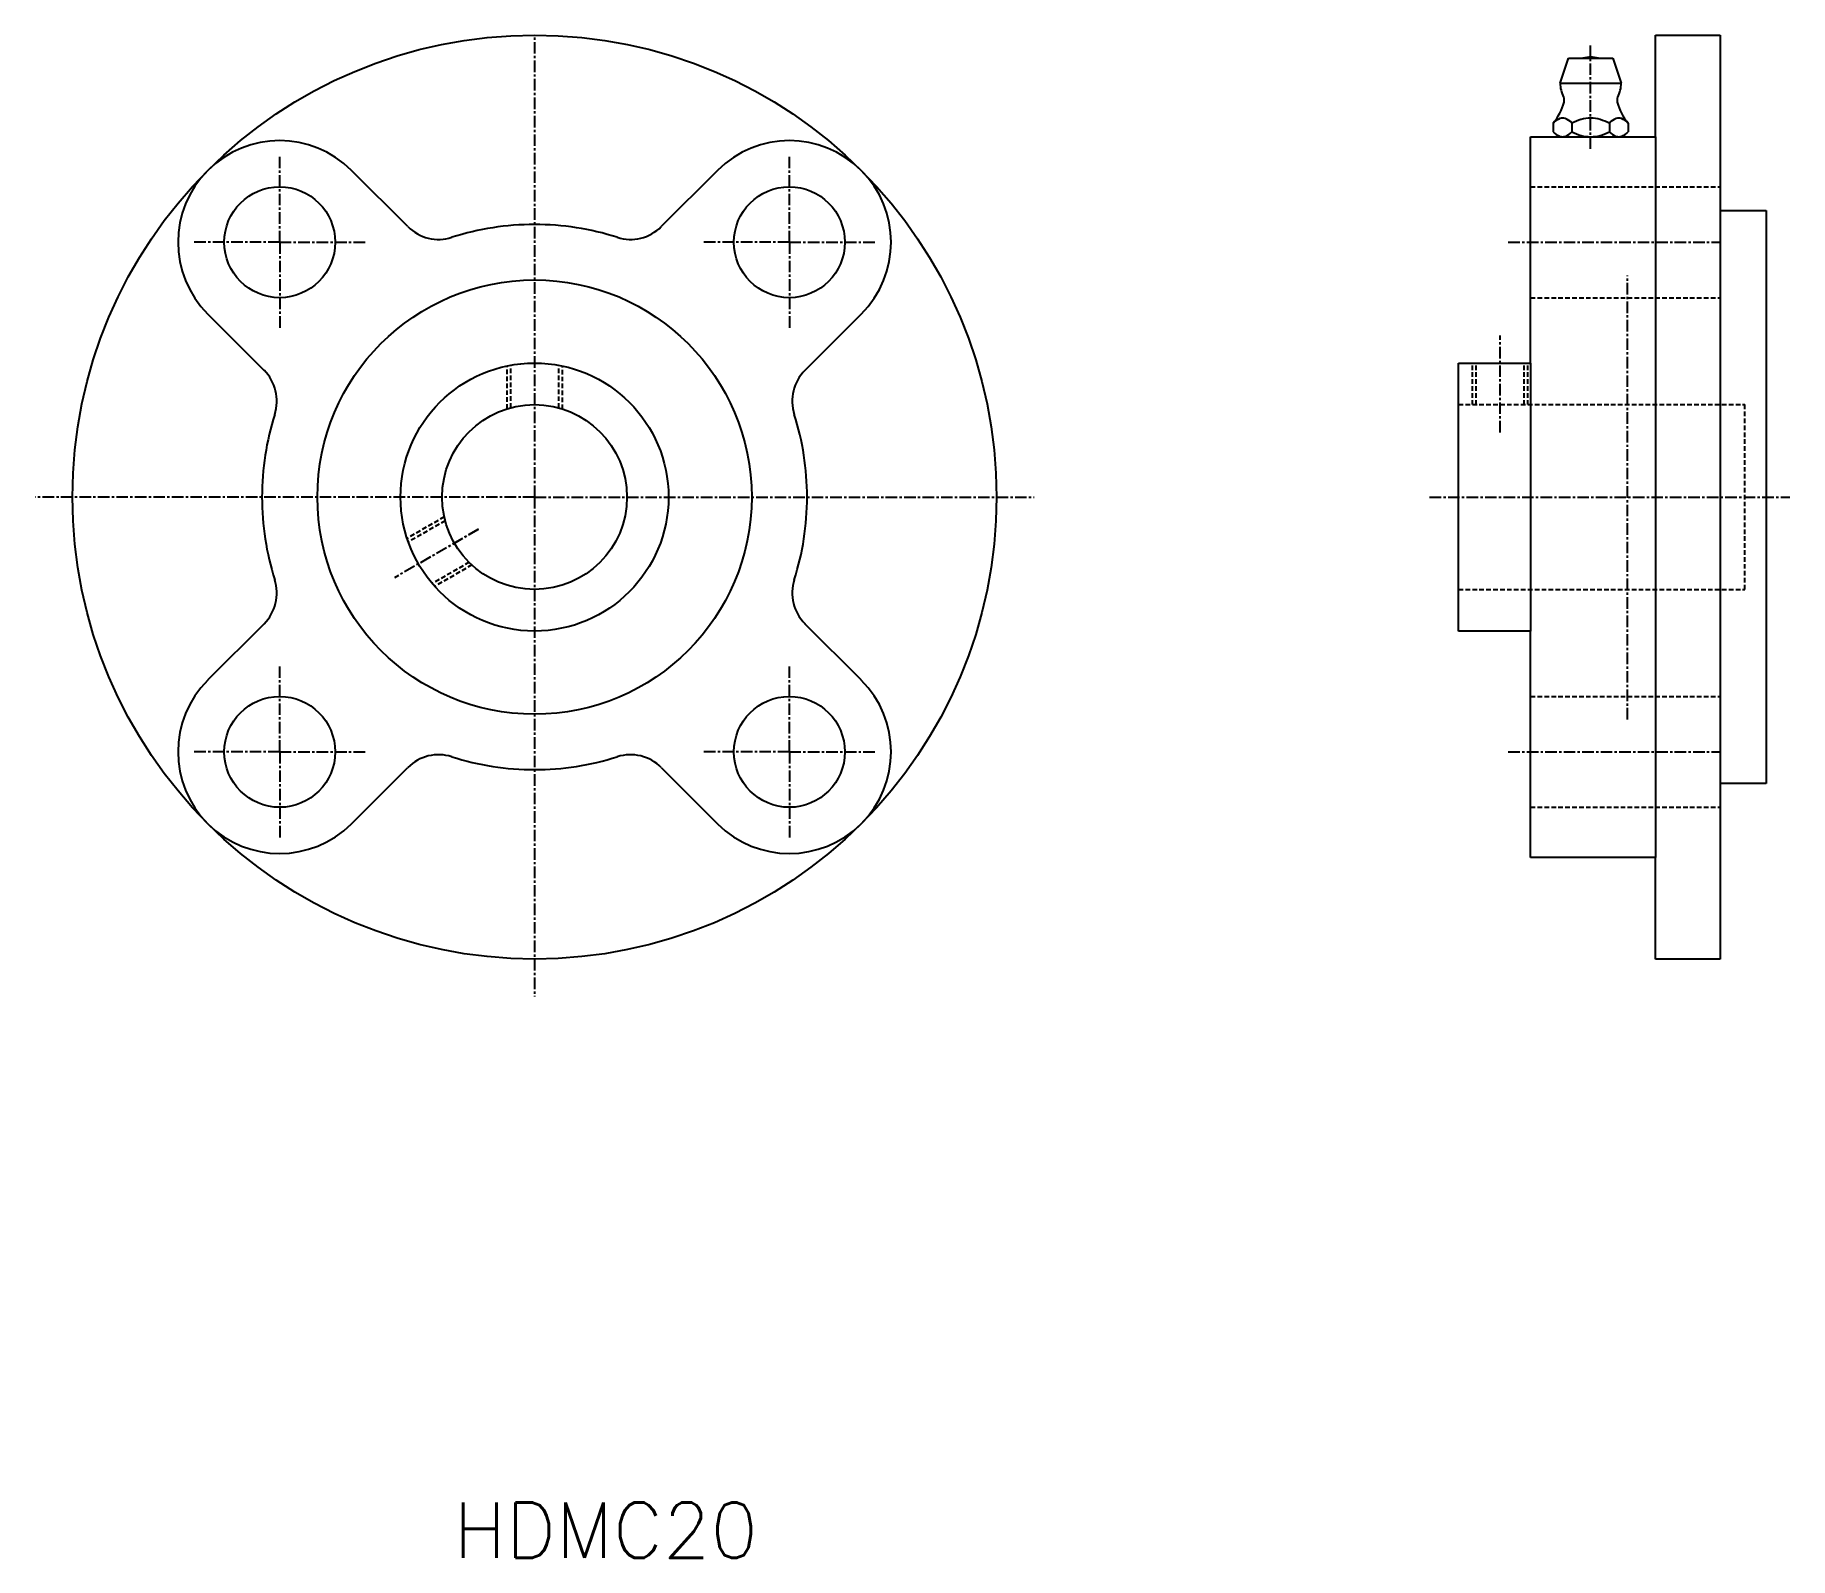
# Model space of a CAD drawing. Extents: x -21976 to -19844, y 30600 to 36891.
# Drawn here: x -21975.9 to -21786, y 36726.2 to 36891.1 of the extents above; entities outside this region: 1.
import ezdxf
from ezdxf.enums import TextEntityAlignment as Align

# ---------------------------------------------------------------- set-up
doc = ezdxf.new("R2010")
doc.units = 0
doc.header["$PDMODE"] = 1
doc.linetypes.add('CENTER', pattern=[2, 1.25, -0.25, 0.25, -0.25])
doc.linetypes.add('DASHED', pattern=[0.75, 0.5, -0.25])
doc.layers.get('0').update_dxf_attribs({"linetype": 'CONTINUOUS'})
doc.layers.add('CENTER', color=1, linetype='CENTER')
doc.styles.add('MISUMI', font='txt.shx')

msp = doc.modelspace()

# ---------------------------------------------------------------- linework, layer by layer
at = {"color": 7, "linetype": 'CONTINUOUS'}
for p, q in [((-21800.53, 36891.06), (-21793.53, 36891.06)), ((-21800.53, 36880.06), (-21800.53, 36891.06)), ((-21793.53, 36891.06), (-21793.53, 36872.06)), ((-21810.83, 36885.86), (-21809.93, 36888.56)), ((-21809.93, 36888.56), (-21805.13, 36888.56)), ((-21805.13, 36888.56), (-21804.23, 36885.86)), ((-21810.83, 36885.86), (-21804.23, 36885.86)), ((-21814.03, 36880.06), (-21800.53, 36880.06)), ((-21814.03, 36855.56), (-21814.03, 36880.06)), ((-21811.58, 36881.53), (-21811.58, 36880.59)), ((-21810.83, 36880.06), (-21804.23, 36880.06)), ((-21809.55, 36881.53), (-21809.55, 36880.59)), ((-21807.53, 36880.06), (-21807.53, 36880.06)), ((-21805.5, 36881.53), (-21805.5, 36880.59)), ((-21803.48, 36881.53), (-21803.48, 36880.59)), ((-21800.53, 36880.06), (-21800.53, 36802.06)), ((-21935.54, 36870.33), (-21941.63, 36876.41)), ((-21902.03, 36876.41), (-21908.11, 36870.33)), ((-21793.53, 36872.06), (-21793.53, 36810.06)), ((-21793.53, 36872.06), (-21788.53, 36872.06)), ((-21788.53, 36872.06), (-21788.53, 36841.06)), ((-21957.18, 36860.86), (-21951.1, 36854.77)), ((-21892.56, 36854.77), (-21886.47, 36860.86)), ((-21821.83, 36826.56), (-21821.83, 36855.56)), ((-21821.83, 36855.56), (-21814.03, 36855.56)), ((-21814.03, 36855.56), (-21814.03, 36826.56)), ((-21788.53, 36841.06), (-21788.53, 36810.06)), ((-21951.1, 36827.34), (-21957.18, 36821.26)), ((-21886.47, 36821.26), (-21892.56, 36827.34)), ((-21814.03, 36826.56), (-21821.83, 36826.56)), ((-21814.03, 36802.06), (-21814.03, 36826.56)), ((-21941.63, 36805.7), (-21935.54, 36811.79)), ((-21908.11, 36811.79), (-21902.03, 36805.7)), ((-21793.53, 36810.06), (-21793.53, 36791.06)), ((-21788.53, 36810.06), (-21793.53, 36810.06)), ((-21800.53, 36802.06), (-21814.03, 36802.06)), ((-21800.53, 36791.06), (-21800.53, 36802.06)), ((-21793.53, 36791.06), (-21800.53, 36791.06))]:
    msp.add_line(p, q, dxfattribs=at)
at = {"color": 3, "linetype": 'DASHED'}
for p, q in [((-21814.03, 36874.64), (-21793.53, 36874.64)), ((-21814.03, 36862.64), (-21793.53, 36862.64)), ((-21924.8, 36850.61), (-21924.8, 36855.25)), ((-21924.4, 36850.72), (-21924.4, 36855.33)), ((-21919.21, 36850.71), (-21919.21, 36855.32)), ((-21918.8, 36850.59), (-21918.8, 36855.24)), ((-21820.33, 36851.06), (-21820.33, 36855.56)), ((-21819.92, 36851.06), (-21819.92, 36855.56)), ((-21814.73, 36851.06), (-21814.73, 36855.56)), ((-21814.33, 36851.06), (-21814.33, 36855.56)), ((-21821.83, 36851.06), (-21790.83, 36851.06)), ((-21790.83, 36831.06), (-21790.83, 36851.06)), ((-21931.6, 36838.91), (-21935.62, 36836.59)), ((-21931.5, 36838.5), (-21935.49, 36836.2)), ((-21928.91, 36834), (-21932.9, 36831.7)), ((-21928.61, 36833.71), (-21932.63, 36831.39)), ((-21821.83, 36831.06), (-21790.83, 36831.06)), ((-21814.03, 36819.48), (-21793.53, 36819.48)), ((-21814.03, 36807.48), (-21793.53, 36807.48))]:
    msp.add_line(p, q, dxfattribs=at)
at = {"color": 7, "linetype": 'CONTINUOUS'}
for centre, radius in [((-21921.83, 36841.06), 50), ((-21949.41, 36868.64), 6), ((-21894.25, 36868.64), 6), ((-21921.83, 36841.06), 23.5), ((-21921.83, 36841.06), 14.5), ((-21921.83, 36841.06), 10), ((-21949.41, 36813.48), 6), ((-21894.25, 36813.48), 6)]:
    msp.add_circle(centre, radius, dxfattribs=at)
for centre, radius, start, end in [((-21807.53, 36885.47), 3.2, 74.6212, 105.3788), ((-21807.53, 36885.86), 3.3, 180, 207.0507), ((-21807.53, 36885.86), 3.3, 332.9493, 0), ((-21816.2, 36885.36), 6, 320.3375, 344.7683), ((-21811.18, 36883.99), 0.8, 344.7674, 27.0696), ((-21803.88, 36883.99), 0.8, 152.9304, 195.2326), ((-21798.86, 36885.36), 6, 195.2317, 219.6625), ((-21810.43, 36880.6), 1.48, 106.5909, 141.1281), ((-21810.57, 36880.96), 1.1, 75.0414, 104.9586), ((-21810.71, 36880.6), 1.48, 38.8719, 73.4091), ((-21807.02, 36876.7), 5.45, 106.5809, 117.7257), ((-21807.53, 36878.02), 4.04, 75.0501, 104.9499), ((-21808.04, 36876.7), 5.44, 62.2701, 73.4191), ((-21804.35, 36880.6), 1.48, 106.5909, 141.1281), ((-21804.49, 36880.96), 1.1, 75.0414, 104.9586), ((-21804.63, 36880.6), 1.48, 38.8719, 73.4091), ((-21810.43, 36881.52), 1.48, 218.8826, 253.4091), ((-21810.57, 36881.16), 1.1, 255.0414, 284.9586), ((-21810.71, 36881.52), 1.48, 286.5909, 321.1283), ((-21807.02, 36885.41), 5.44, 242.2744, 253.4191), ((-21807.53, 36884.1), 4.04, 255.0501, 284.9499), ((-21808.04, 36885.41), 5.45, 286.5809, 297.7299), ((-21804.35, 36881.52), 1.48, 218.8826, 253.4091), ((-21804.49, 36881.16), 1.1, 255.0414, 284.9586), ((-21804.63, 36881.52), 1.48, 286.5909, 321.1283), ((-21949.41, 36868.64), 11, 45, 225), ((-21894.25, 36868.64), 11, 315, 135), ((-21932.21, 36873.67), 4.72, 225, 287.6529), ((-21921.83, 36841.06), 29.5, 90, 107.6529), ((-21921.83, 36841.06), 29.5, 72.3471, 90), ((-21911.45, 36873.67), 4.72, 252.3471, 315), ((-21954.44, 36851.44), 4.72, 342.3471, 45), ((-21889.22, 36851.44), 4.72, 135, 197.6529), ((-21921.83, 36841.06), 29.5, 162.3471, 180), ((-21921.83, 36841.06), 29.5, 0, 17.6529), ((-21921.83, 36841.06), 29.5, 180, 197.6529), ((-21921.83, 36841.06), 29.5, 342.3471, 0), ((-21954.44, 36830.68), 4.72, 315, 17.6529), ((-21889.22, 36830.68), 4.72, 162.3471, 225), ((-21949.41, 36813.48), 11, 135, 315), ((-21894.25, 36813.48), 11, 225, 45), ((-21932.21, 36808.45), 4.72, 72.3471, 135), ((-21921.83, 36841.06), 29.5, 252.3471, 270), ((-21921.83, 36841.06), 29.5, 270, 287.6529), ((-21911.45, 36808.45), 4.72, 45, 107.6529)]:
    msp.add_arc(centre, radius, start, end, dxfattribs=at)
msp.add_point((-19844.35, 30599.58), dxfattribs=at)
at = {"layer": 'CENTER', "color": 1, "linetype": 'CENTER'}
for p, q in [((-21921.8, 36841.06), (-21921.8, 36891.06)), ((-21807.53, 36878.75), (-21807.53, 36889.94)), ((-21949.41, 36868.64), (-21949.41, 36878)), ((-21894.25, 36868.64), (-21894.25, 36878)), ((-21949.41, 36868.64), (-21958.77, 36868.64)), ((-21949.41, 36868.64), (-21949.41, 36859.27)), ((-21949.41, 36868.64), (-21940.04, 36868.64)), ((-21894.25, 36868.64), (-21903.61, 36868.64)), ((-21894.25, 36868.64), (-21884.89, 36868.64)), ((-21894.25, 36868.64), (-21894.25, 36859.27)), ((-21816.44, 36868.64), (-21793.53, 36868.64)), ((-21803.53, 36816.98), (-21803.53, 36865.03)), ((-21817.33, 36848.06), (-21817.33, 36858.56)), ((-21921.83, 36841.06), (-21975.88, 36841.06)), ((-21921.83, 36841.06), (-21867.77, 36841.06)), ((-21921.83, 36841.06), (-21921.83, 36787.01)), ((-21824.96, 36841.06), (-21785.97, 36841.06)), ((-21927.9, 36837.58), (-21937, 36832.33)), ((-21927.89, 36837.56), (-21934.39, 36833.81)), ((-21949.41, 36813.48), (-21949.41, 36822.84)), ((-21894.25, 36813.48), (-21894.25, 36822.84)), ((-21949.41, 36813.48), (-21958.77, 36813.48)), ((-21949.41, 36813.48), (-21949.41, 36804.12)), ((-21949.41, 36813.48), (-21940.04, 36813.48)), ((-21894.25, 36813.48), (-21903.61, 36813.48)), ((-21894.25, 36813.48), (-21894.25, 36804.12)), ((-21894.25, 36813.48), (-21884.89, 36813.48)), ((-21816.44, 36813.48), (-21793.53, 36813.48))]:
    msp.add_line(p, q, dxfattribs=at)

# ---------------------------------------------------------------- texts
at = {"color": 7, "linetype": 'CONTINUOUS', "style": 'MISUMI'}
msp.add_text('HDMC20', height=6, dxfattribs=at).set_placement((-21914.11, 36726.24), align=Align.CENTER)

doc.saveas('drawing.dxf')
